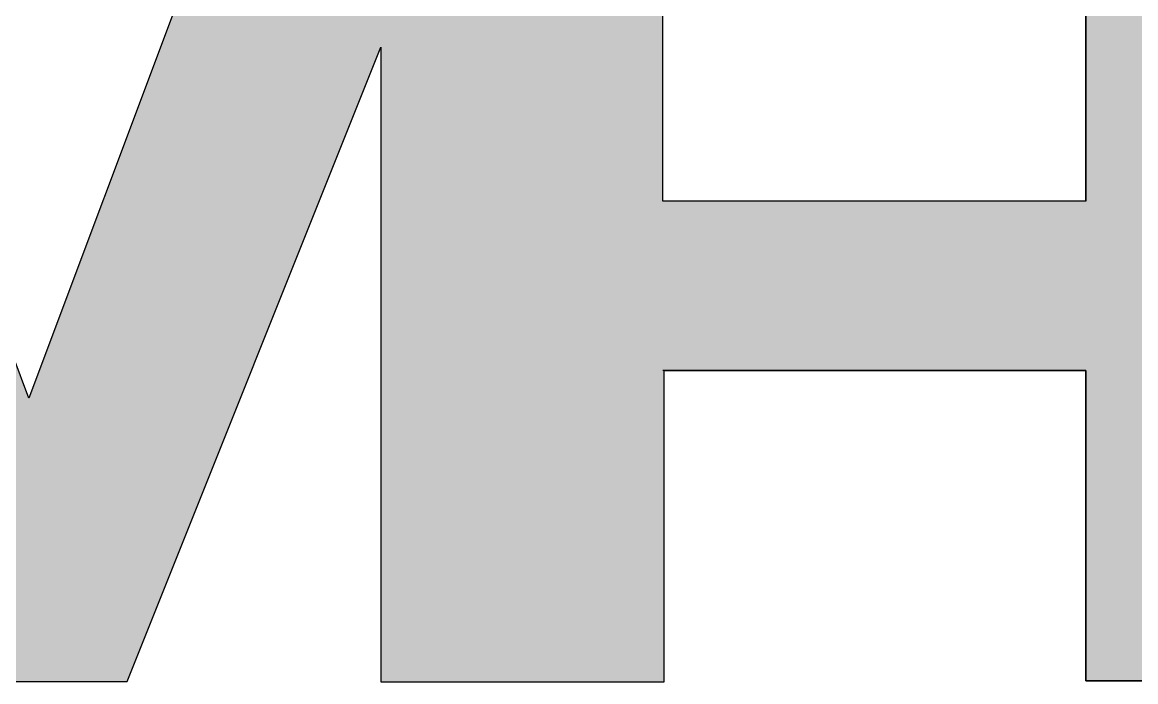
# Model space of a CAD drawing. Extents: x -29293 to 30124, y -19360 to 22650.
# Drawn here: x 24126 to 24638, y -17723 to -17420 of the extents above; entities that cross this region are included whole.
import ezdxf

# ---------------------------------------------------------------- set-up
doc = ezdxf.new("R2010")
doc.units = 0
doc.linetypes.add('XKITLINE00', pattern=[0])
doc.layers.get('0').update_dxf_attribs({"linetype": 'CONTINUOUS', "lineweight": 25})

# ---------------------------------------------------------------- blocks, each defined once
blk = doc.blocks.new('*D362')
at = {"color": 5}
for points in [[(536.3594, 16.4079), (535.3872, 18.9982), (533.7661, 18.9982)], [(536.3594, 16.4079), (533.7661, 18.9982), (534.738, 18.0222)], [(537.3299, 18.9958), (536.3594, 16.4079), (535.9034, 15.1061)], [(537.3299, 18.9958), (535.9034, 15.1061), (536.8118, 15.1061)], [(537.3299, 18.9958), (536.8118, 15.1061), (537.9776, 18.0206)], [(539.2748, 17.3125), (539.2748, 18.9958), (537.3299, 18.9958)], [(539.2748, 17.3125), (537.3299, 18.9958), (537.9776, 18.0206)], [(542.5148, 15.8221), (542.5148, 18.2845), (541.2188, 18.9973)], [(542.5148, 15.8221), (541.2188, 18.9973), (541.2188, 17.3125)], [(536.3594, 16.4079), (534.738, 18.0222), (535.9034, 15.1061)], [(539.2748, 17.3125), (537.9776, 18.0206), (537.9776, 15.1055)], [(539.2748, 17.3125), (537.9776, 15.1055), (539.28, 15.1055)], [(539.2748, 17.3125), (539.28, 15.1055), (539.28, 16.5349)], [(541.2188, 17.3125), (539.2748, 17.3125), (539.28, 16.5349)], [(541.2188, 17.3125), (539.28, 16.5349), (541.2188, 16.5349)], [(542.5148, 15.8221), (541.2188, 17.3125), (541.2188, 16.5349)], [(542.5148, 15.8221), (541.2188, 16.5349), (541.2188, 15.1093)], [(543.3572, 15.8221), (542.5148, 15.8221), (541.2188, 15.1093)], [(543.3572, 15.8221), (541.2188, 15.1093), (543.6812, 15.1093)]]:
    blk.add_solid(points, dxfattribs=at)

msp = doc.modelspace()

# ---------------------------------------------------------------- linework, layer by layer
at = {"color": 5, "linetype": 'XKITLINE00'}
for p, q in [((24129.06, -17592.62), (24031.85, -17333.6)), ((24226.12, -17333.84), (24129.06, -17592.62)), ((24420.6, -17502.17), (24420.6, -17333.84)), ((24615, -17333.69), (24615, -17502.17)), ((24615, -17502.17), (24615, -17404.97)), ((24174.31, -17722.81), (24290.89, -17431.36)), ((24290.89, -17431.36), (24290.89, -17722.87)), ((24615, -17502.17), (24420.6, -17502.17)), ((24615, -17502.17), (24420.6, -17502.17)), ((24615, -17579.93), (24420.6, -17579.93)), ((24421.12, -17722.87), (24421.12, -17579.93)), ((24421.12, -17579.93), (24615, -17579.93)), ((24615, -17722.49), (24615, -17579.93)), ((24615, -17579.93), (24615, -17722.49)), ((24083.47, -17722.81), (24174.31, -17722.81)), ((24290.89, -17722.87), (24421.12, -17722.87)), ((24861.24, -17722.49), (24615, -17722.49)), ((24615, -17722.49), (24861.24, -17722.49))]:
    msp.add_line(p, q, dxfattribs=at)

# ---------------------------------------------------------------- block references
at = {"xscale": 100, "yscale": 100, "zscale": 100}
msp.add_blockref('*D362', (-29506.87, -19233.42), dxfattribs=at)

doc.saveas('drawing.dxf')
